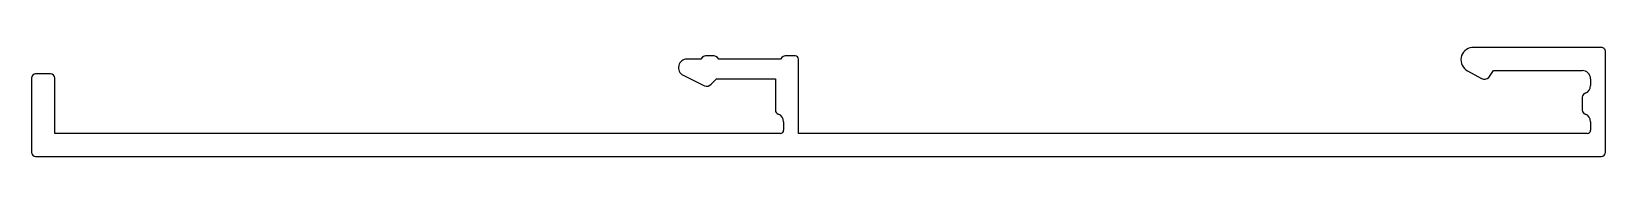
# Model space of a CAD drawing. Extents: x 3386 to 3481, y 1934.3 to 1940.9.
import ezdxf

# ---------------------------------------------------------------- set-up
doc = ezdxf.new("R2010")
doc.units = 0
doc.layers.get('0').update_dxf_attribs({"linetype": 'CONTINUOUS'})

msp = doc.modelspace()

# ---------------------------------------------------------------- linework, layer by layer
for p, q in [((3478.594, 1940.891), (3472.934, 1940.891)), ((3480.744, 1940.891), (3478.594, 1940.891)), ((3426.383, 1940.191), (3425.561, 1940.191)), ((3427.083, 1940.391), (3426.783, 1940.391)), ((3431.191, 1940.191), (3427.483, 1940.191)), ((3432.091, 1940.391), (3431.591, 1940.391)), ((3432.291, 1935.691), (3432.291, 1940.191)), ((3480.994, 1934.541), (3480.994, 1940.641)), ((3385.994, 1939.041), (3385.994, 1934.541)), ((3387.144, 1939.291), (3386.244, 1939.291)), ((3387.394, 1935.691), (3387.394, 1939.041)), ((3425.327, 1939.21), (3426.604, 1938.566)), ((3427.014, 1938.676), (3427.329, 1938.991)), ((3427.329, 1938.991), (3430.891, 1938.991)), ((3430.891, 1938.991), (3430.891, 1937.341)), ((3472.673, 1939.482), (3473.51, 1939.013)), ((3473.949, 1939.066), (3474.235, 1939.491)), ((3474.235, 1939.491), (3479.594, 1939.491)), ((3480.094, 1938.991), (3480.094, 1938.591)), ((3430.891, 1937.341), (3430.891, 1937.098)), ((3479.594, 1937.884), (3479.594, 1937.098)), ((3431.391, 1936.391), (3431.391, 1935.891)), ((3480.094, 1936.391), (3480.094, 1935.891)), ((3431.191, 1935.691), (3387.394, 1935.691)), ((3479.894, 1935.691), (3432.291, 1935.691)), ((3386.244, 1934.291), (3480.744, 1934.291))]:
    msp.add_line(p, q)
for centre, radius, start, end in [((3473.013, 1940.147), 0.747, 96.10967, 242.95006), ((3480.744, 1940.641), 0.25, 359.99766, 90), ((3425.561, 1939.673), 0.518, 90, 243.2109), ((3426.783, 1939.891), 0.5, 90, 143.1301), ((3427.083, 1939.891), 0.5, 36.8699, 90), ((3431.591, 1939.891), 0.5, 90, 143.1301), ((3432.091, 1940.191), 0.2, 360, 90), ((3386.244, 1939.041), 0.25, 90, 180), ((3387.144, 1939.041), 0.25, 0, 90), ((3473.688, 1939.379), 0.407, 244.06508, 309.83506), ((3479.594, 1938.991), 0.5, 0, 90.00275), ((3426.733, 1938.904), 0.362, 249.23435, 320.90691), ((3479.844, 1937.884), 0.25, 109.46932, 179.99856), ((3479.594, 1938.591), 0.5, 289.46932, 360), ((3431.141, 1937.098), 0.25, 179.99767, 250.52592), ((3479.844, 1937.098), 0.25, 179.99856, 250.52592), ((3430.891, 1936.391), 0.5, 360, 70.52592), ((3479.594, 1936.391), 0.5, 0, 70.52592), ((3431.191, 1935.891), 0.2, 270, 0), ((3479.894, 1935.891), 0.2, 270, 0), ((3386.244, 1934.541), 0.25, 180, 270), ((3480.744, 1934.541), 0.25, 270, 359.99766)]:
    msp.add_arc(centre, radius, start, end)

doc.saveas('drawing.dxf')
